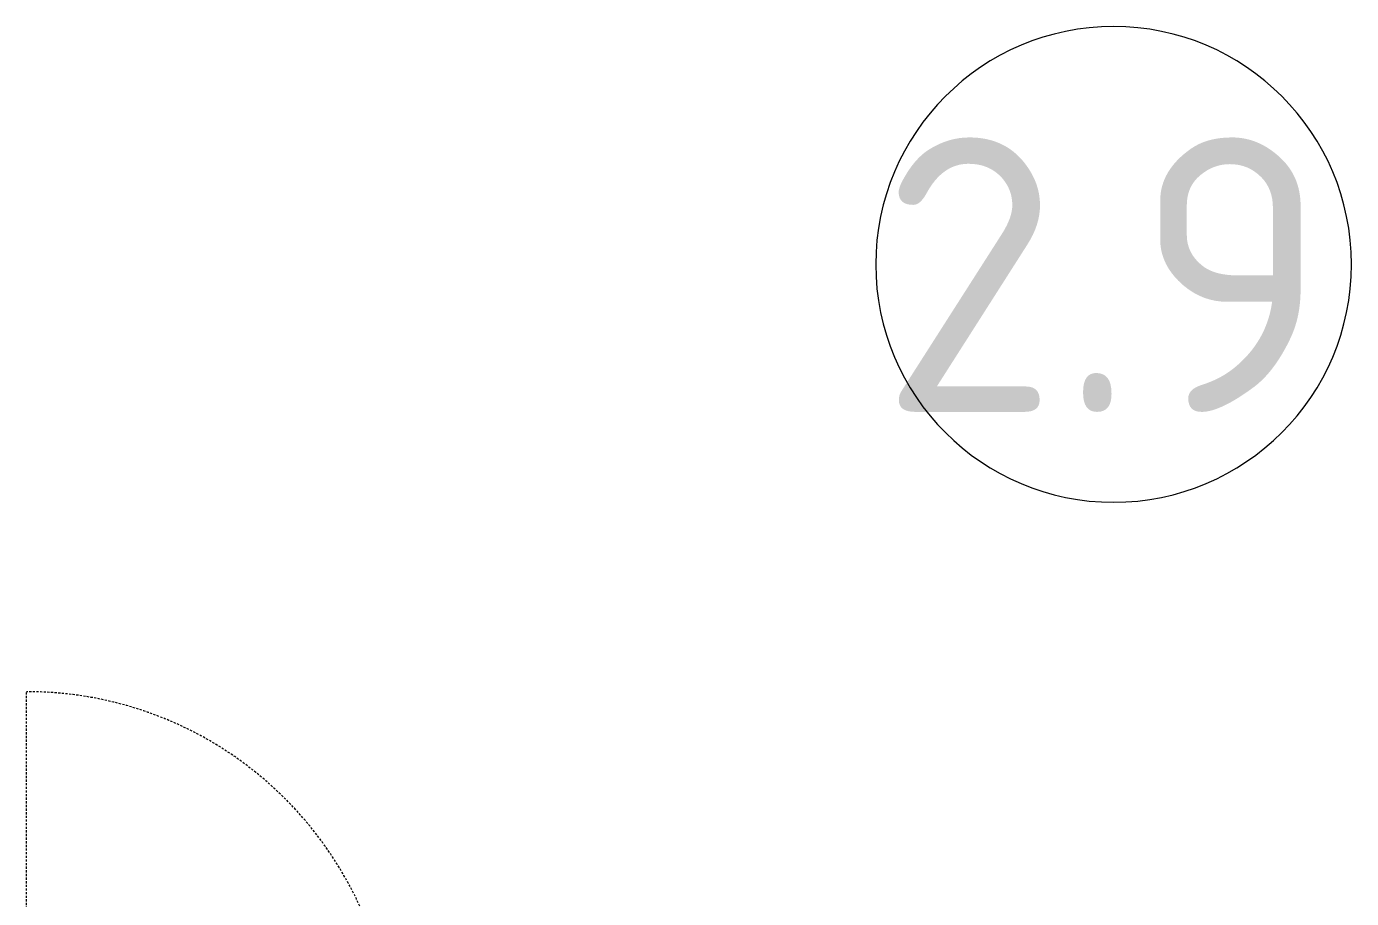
# Model space of a CAD drawing. Header units: millimetres. Extents: x -5016 to 22834, y 53981 to 78943.
# Drawn here: x 12700 to 14149, y 66974 to 67927 of the extents above; entities that cross this region are included whole.
import ezdxf

# ---------------------------------------------------------------- set-up
doc = ezdxf.new("R2010")
doc.units = ezdxf.units.MM
doc.linetypes.add('Сверху', pattern=[3.96875, 2.38125, -1.5875])
for name, color, linetype, lineweight in [('A-AREA-IDEN', 8, 'Continuous', 13), ('I-FURN', 9, 'Continuous', 13), ('АР_подложка', 8, 'Continuous', 13)]:
    doc.layers.add(name, color=color, linetype=linetype, lineweight=lineweight)
doc.styles.add('GOST Common', font='GOST_Common.ttf', dxfattribs={"height": 300})

# ---------------------------------------------------------------- blocks, each defined once
blk = doc.blocks.new('INT 18 Книжный шкаф - INT 18 Книжный шкаф-1564713-Этаж 2 - Планировка')
at = {"layer": 'I-FURN', "color": 8, "linetype": 'Сверху', "true_color": 0x808080}
blk.add_line((-200, 150), (-200, 550), dxfattribs=at)
at = {"layer": 'I-FURN'}
for p, q in [((-75, 175), (-75, 150)), ((75, 175), (-75, 175)), ((75, 150), (75, 175)), ((170.75, 150), (170.75, 175)), ((170.75, 175), (177.75, 175)), ((177.75, 175), (177.75, 150)), ((-55, 150), (-55, 170)), ((-55, 170), (55, 170)), ((55, 170), (55, 150)), ((-198.5, 150), (198.5, 150)), ((-198.5, 150), (-198.5, 130)), ((198.5, 150), (198.5, 130)), ((200, 128), (-200, 128)), ((-200, 128), (-200, -200)), ((198.5, 130), (-198.5, 130)), ((200, -200), (200, 128)), ((-200, -200), (200, -200))]:
    blk.add_line(p, q, dxfattribs=at)
at = {"layer": 'I-FURN', "linetype": 'Сверху'}
blk.add_line((198.5, 150), (200, 150), dxfattribs=at)
blk.add_line((198.5, 150), (200, 150), dxfattribs=at)
at = {"layer": 'I-FURN', "color": 8, "linetype": 'Сверху', "true_color": 0x808080}
blk.add_arc((-200, 150), 400, 0, 90, dxfattribs=at)
blk = doc.blocks.new('INT Марка помещения - Номер помещения _ Площадь _ Имя-1615504-Этаж 2 - Планировка')
at = {"layer": 'A-AREA-IDEN'}
for start, end in [(360, 180), (180, 360)]:
    blk.add_arc((0, 0), 2.6, start, end, dxfattribs=at)
blk = doc.blocks.new('АР_plan2')
at = {"layer": 'A-AREA-IDEN', "xscale": 99.99999999999993, "yscale": 99.99999999999993, "zscale": 99.99999999999993}
blk.add_blockref('INT Марка помещения - Номер помещения _ Площадь _ Имя-1615504-Этаж 2 - Планировка', (16056.7, 12339.6), dxfattribs=at)
at = {"layer": 'I-FURN'}
blk.add_blockref('INT 18 Книжный шкаф - INT 18 Книжный шкаф-1564713-Этаж 2 - Планировка', (15068.4, 11322.6), dxfattribs=at)
at = {"layer": 'A-AREA-IDEN', "insert": (15801.3, 12478.4), "char_height": 300, "width": 625.316, "attachment_point": 1, "style": 'GOST Common'}
blk.add_mtext('2.9', dxfattribs=at)

msp = doc.modelspace()

# ---------------------------------------------------------------- block references
at = {"layer": 'АР_подложка'}
msp.add_blockref('АР_plan2', (-2168, 55327), dxfattribs=at)

doc.saveas('drawing.dxf')
